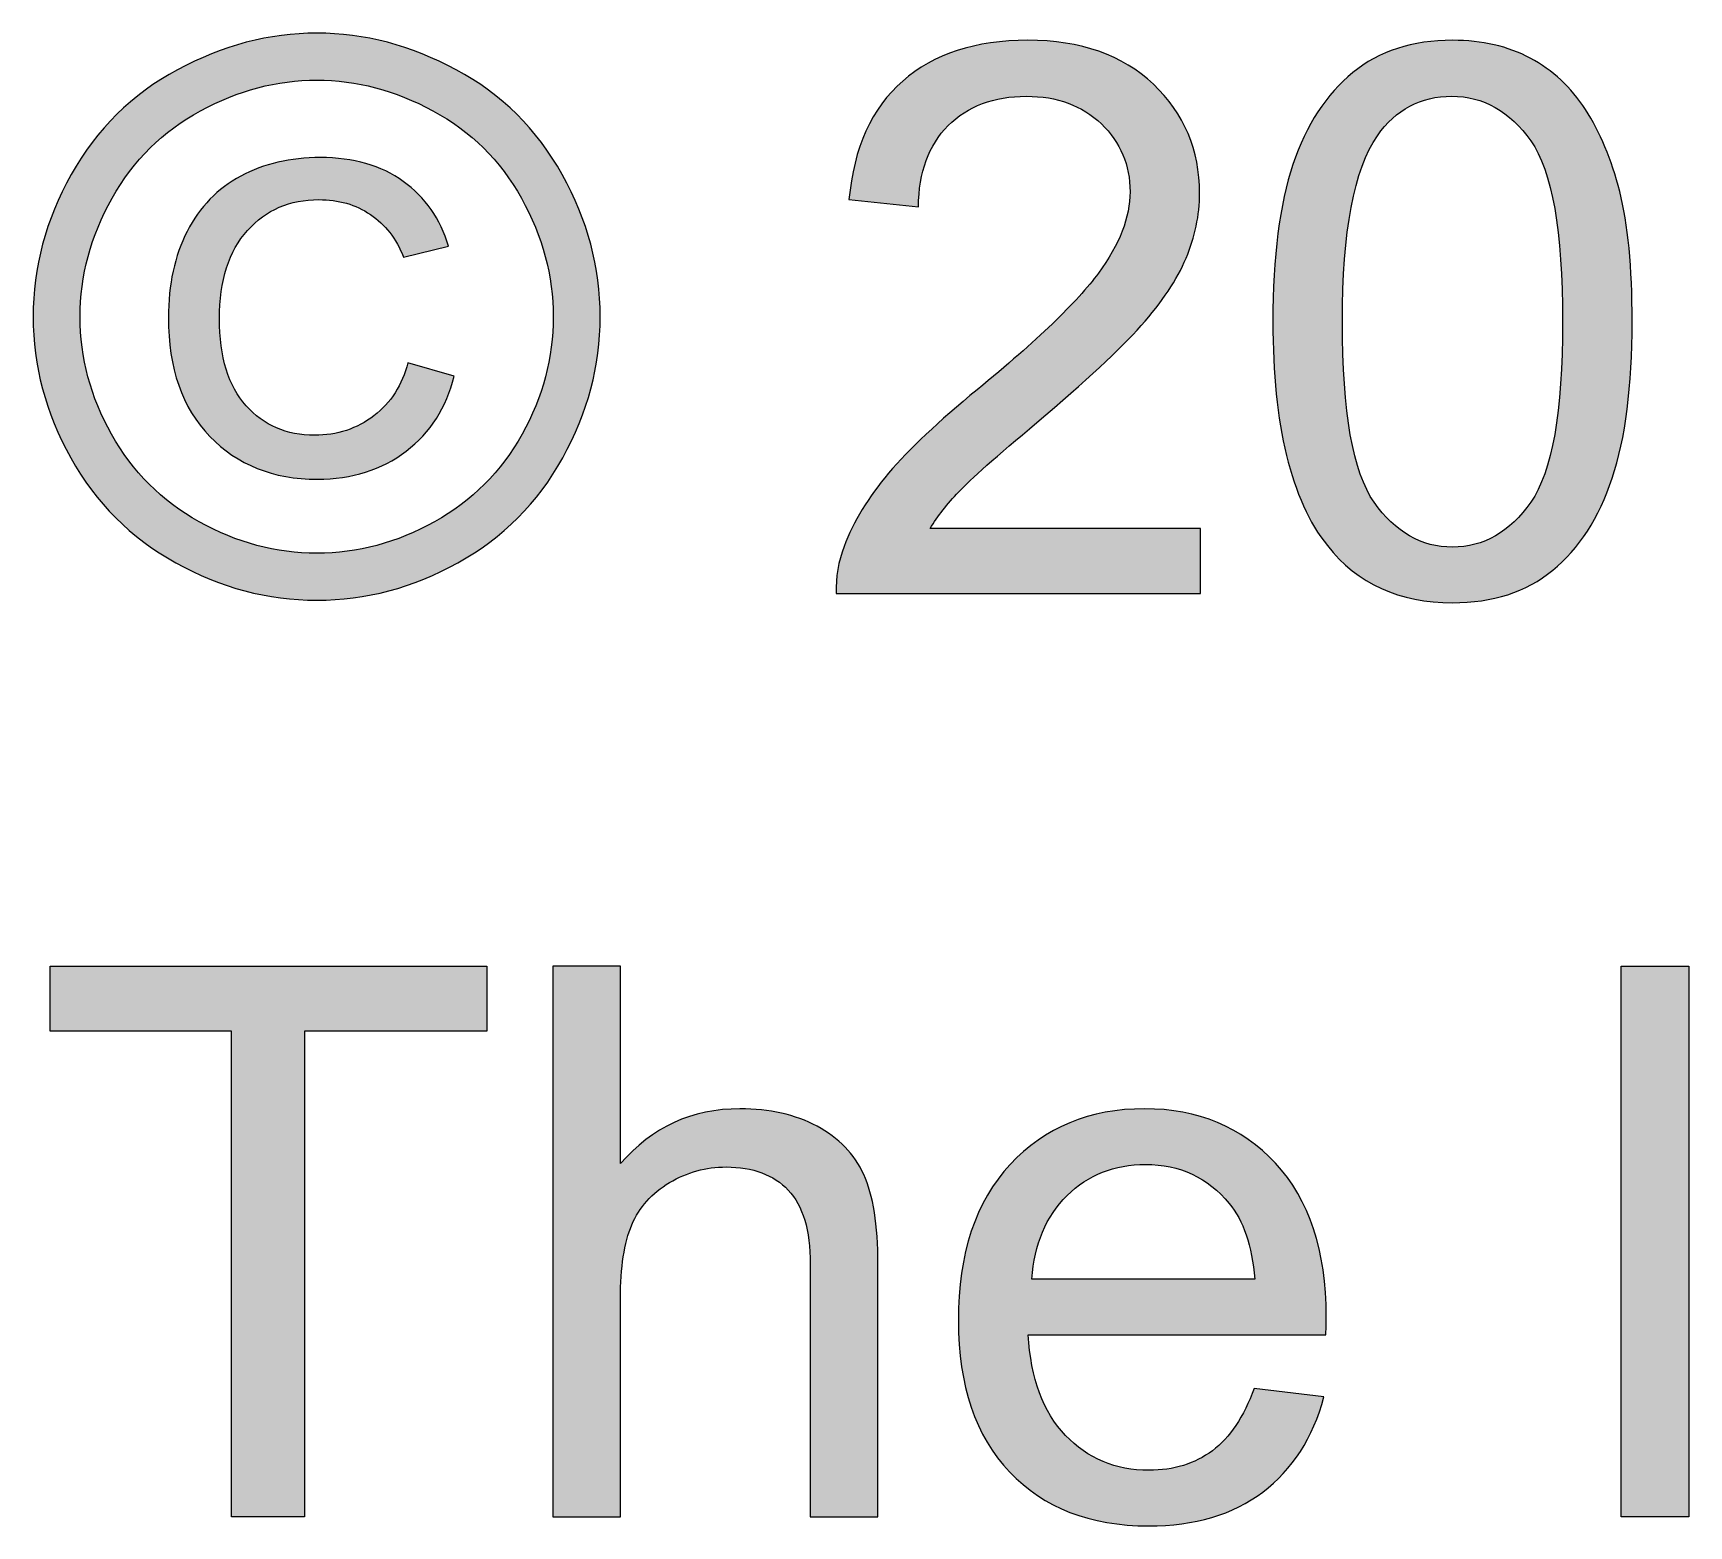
# Model space of a CAD drawing. Extents: x 65 to 355, y 40 to 244.
# Drawn here: x 198.62 to 205.45, y 41.38 to 47.54 of the extents above; entities that cross this region are included whole.
import ezdxf

# ---------------------------------------------------------------- set-up
doc = ezdxf.new("R2010")
doc.units = 0
doc.header["$MEASUREMENT"] = 0
doc.layers.add('COPYRIGHT_NOTICE', color=7, linetype='CONTINUOUS')

# ---------------------------------------------------------------- blocks, each defined once
blk = doc.blocks.new('BLOCK_8')
at = {"layer": 'COPYRIGHT_NOTICE'}
h = blk.add_hatch(color=7, dxfattribs=at)
h.dxf.hatch_style = 2
edge = h.paths.add_edge_path()
edge.add_spline(control_points=[(199.789, 47.5413), (199.9854, 47.5413), (200.1771, 47.4906), (200.3642, 47.39), (200.5512, 47.2891), (200.697, 47.1451), (200.8014, 46.9573), (200.9057, 46.7699), (200.9579, 46.5742), (200.9579, 46.3706), (200.9579, 46.1691), (200.9064, 45.9751), (200.8036, 45.7891), (200.7008, 45.6031), (200.5566, 45.4587), (200.3712, 45.3561), (200.1855, 45.2531), (199.9916, 45.2017), (199.789, 45.2017), (199.5864, 45.2017), (199.3923, 45.2531), (199.2068, 45.3561), (199.0213, 45.4587), (198.8769, 45.6031), (198.7736, 45.7891), (198.6702, 45.9751), (198.6185, 46.1691), (198.6185, 46.3706), (198.6185, 46.5742), (198.6709, 46.7699), (198.7758, 46.9573), (198.8807, 47.1451), (199.0268, 47.2891), (199.2139, 47.39), (199.4009, 47.4906), (199.5926, 47.5413), (199.789, 47.5413)], knot_values=[0, 0, 0, 0, 1, 1, 1, 2, 2, 2, 3, 3, 3, 4, 4, 4, 5, 5, 5, 6, 6, 6, 7, 7, 7, 8, 8, 8, 9, 9, 9, 10, 10, 10, 11, 11, 11, 12, 12, 12, 12], degree=3, periodic=1)
edge = h.paths.add_edge_path()
edge.add_spline(control_points=[(199.789, 47.3473), (199.6247, 47.3473), (199.4647, 47.3053), (199.3091, 47.2209), (199.1536, 47.1368), (199.032, 47.0163), (198.9441, 46.8598), (198.8563, 46.7031), (198.8123, 46.5401), (198.8123, 46.3706), (198.8123, 46.2022), (198.8554, 46.0406), (198.9419, 45.8863), (199.028, 45.7316), (199.1487, 45.6113), (199.3038, 45.5249), (199.4588, 45.4387), (199.6205, 45.3957), (199.789, 45.3957), (199.9575, 45.3957), (200.1192, 45.4387), (200.2743, 45.5249), (200.4293, 45.6113), (200.5497, 45.7316), (200.6355, 45.8863), (200.7213, 46.0406), (200.7641, 46.2022), (200.7641, 46.3706), (200.7641, 46.5401), (200.7204, 46.7031), (200.6331, 46.8598), (200.5457, 47.0163), (200.4241, 47.1368), (200.2681, 47.2209), (200.112, 47.3053), (199.9523, 47.3473), (199.789, 47.3473)], knot_values=[0, 0, 0, 0, 1, 1, 1, 2, 2, 2, 3, 3, 3, 4, 4, 4, 5, 5, 5, 6, 6, 6, 7, 7, 7, 8, 8, 8, 9, 9, 9, 10, 10, 10, 11, 11, 11, 12, 12, 12, 12], degree=3, periodic=1)
edge = h.paths.add_edge_path()
edge.add_spline(control_points=[(200.1642, 46.1815), (200.1642, 46.1815), (200.3549, 46.1257), (200.3549, 46.1257), (200.3239, 45.9965), (200.2579, 45.8935), (200.1573, 45.8163), (200.0564, 45.7395), (199.9342, 45.7009), (199.7906, 45.7009), (199.6087, 45.7009), (199.4609, 45.7598), (199.3472, 45.8776), (199.2335, 45.9955), (199.1766, 46.1588), (199.1766, 46.3675), (199.1766, 46.504), (199.2025, 46.6225), (199.2542, 46.7234), (199.3058, 46.824), (199.3794, 46.9002), (199.4752, 46.9511), (199.5706, 47.0025), (199.68, 47.028), (199.803, 47.028), (199.9404, 47.028), (200.0546, 46.9952), (200.1456, 46.9294), (200.2365, 46.864), (200.2985, 46.7748), (200.3316, 46.6621), (200.3316, 46.6621), (200.1471, 46.6173), (200.1471, 46.6173), (200.1161, 46.6934), (200.0705, 46.7524), (200.0098, 46.793), (199.9496, 46.834), (199.8784, 46.8543), (199.7968, 46.8543), (199.6779, 46.8543), (199.5799, 46.812), (199.5031, 46.7272), (199.4259, 46.6425), (199.3875, 46.5208), (199.3875, 46.3631), (199.3875, 46.2046), (199.4238, 46.085), (199.4969, 46.0041), (199.5696, 45.9228), (199.664, 45.8821), (199.7797, 45.8821), (199.8727, 45.8821), (199.9544, 45.909), (200.0247, 45.9627), (200.0949, 46.0165), (200.1414, 46.0895), (200.1642, 46.1815)], knot_values=[0, 0, 0, 0, 1, 1, 1, 2, 2, 2, 3, 3, 3, 4, 4, 4, 5, 5, 5, 6, 6, 6, 7, 7, 7, 8, 8, 8, 9, 9, 9, 10, 10, 10, 11, 11, 11, 12, 12, 12, 13, 13, 13, 14, 14, 14, 15, 15, 15, 16, 16, 16, 17, 17, 17, 18, 18, 18, 19, 19, 19, 19], degree=3, periodic=1)
h = blk.add_hatch(color=7, dxfattribs=at)
h.dxf.hatch_style = 2
edge = h.paths.add_edge_path()
edge.add_spline(control_points=[(203.4337, 45.4977), (203.4337, 45.4977), (203.4337, 45.2296), (203.4337, 45.2296), (203.4337, 45.2296), (201.9315, 45.2296), (201.9315, 45.2296), (201.9294, 45.2968), (201.9403, 45.3612), (201.9641, 45.4232), (202.0023, 45.5259), (202.0635, 45.6265), (202.1479, 45.7257), (202.2319, 45.8249), (202.3537, 45.9397), (202.5129, 46.0699), (202.7599, 46.2725), (202.9268, 46.433), (203.0136, 46.5512), (203.1004, 46.6697), (203.1438, 46.7813), (203.1438, 46.8867), (203.1438, 46.9973), (203.1042, 47.0907), (203.0253, 47.1668), (202.9461, 47.2426), (202.8431, 47.2808), (202.716, 47.2808), (202.5816, 47.2808), (202.4741, 47.2402), (202.3935, 47.1596), (202.3129, 47.079), (202.2721, 46.9673), (202.271, 46.8247), (202.271, 46.8247), (201.9842, 46.8543), (201.9842, 46.8543), (202.0039, 47.0683), (202.0778, 47.2312), (202.2059, 47.3435), (202.3341, 47.4555), (202.5062, 47.5117), (202.7222, 47.5117), (202.9402, 47.5117), (203.1128, 47.451), (203.24, 47.3304), (203.3671, 47.2092), (203.4306, 47.0593), (203.4306, 46.8805), (203.4306, 46.7896), (203.412, 46.7003), (203.3748, 46.6125), (203.3376, 46.5246), (203.2758, 46.432), (203.1897, 46.3348), (203.1032, 46.2377), (202.9599, 46.1043), (202.7594, 45.9352), (202.5919, 45.7943), (202.4845, 45.6992), (202.4369, 45.6489), (202.3894, 45.5989), (202.3501, 45.5483), (202.3191, 45.4977), (202.3191, 45.4977), (203.4337, 45.4977), (203.4337, 45.4977)], knot_values=[0, 0, 0, 0, 1, 1, 1, 2, 2, 2, 3, 3, 3, 4, 4, 4, 5, 5, 5, 6, 6, 6, 7, 7, 7, 8, 8, 8, 9, 9, 9, 10, 10, 10, 11, 11, 11, 12, 12, 12, 13, 13, 13, 14, 14, 14, 15, 15, 15, 16, 16, 16, 17, 17, 17, 18, 18, 18, 19, 19, 19, 20, 20, 20, 21, 21, 21, 22, 22, 22, 22], degree=3, periodic=1)
h = blk.add_hatch(color=7, dxfattribs=at)
h.dxf.hatch_style = 2
edge = h.paths.add_edge_path()
edge.add_spline(control_points=[(203.733, 46.3507), (203.733, 46.619), (203.7605, 46.8354), (203.8158, 46.9994), (203.8711, 47.163), (203.9533, 47.2894), (204.0625, 47.3783), (204.1713, 47.4672), (204.3086, 47.5117), (204.474, 47.5117), (204.596, 47.5117), (204.7029, 47.4872), (204.7949, 47.4379), (204.8869, 47.389), (204.9629, 47.318), (205.0228, 47.2257), (205.0827, 47.133), (205.1298, 47.0204), (205.1639, 46.8877), (205.198, 46.7548), (205.215, 46.5756), (205.215, 46.3507), (205.215, 46.084), (205.1876, 45.8687), (205.1329, 45.7047), (205.0781, 45.5411), (204.9961, 45.4143), (204.8872, 45.3251), (204.778, 45.2355), (204.6404, 45.191), (204.474, 45.191), (204.2549, 45.191), (204.0828, 45.2692), (203.9577, 45.4267), (203.8079, 45.6155), (203.733, 45.9235), (203.733, 46.3507)], knot_values=[0, 0, 0, 0, 1, 1, 1, 2, 2, 2, 3, 3, 3, 4, 4, 4, 5, 5, 5, 6, 6, 6, 7, 7, 7, 8, 8, 8, 9, 9, 9, 10, 10, 10, 11, 11, 11, 12, 12, 12, 12], degree=3, periodic=1)
edge = h.paths.add_edge_path()
edge.add_spline(control_points=[(204.0198, 46.3507), (204.0198, 45.9772), (204.0633, 45.7292), (204.1507, 45.6055), (204.238, 45.4822), (204.3458, 45.4205), (204.474, 45.4205), (204.6022, 45.4205), (204.7098, 45.4825), (204.7973, 45.6065), (204.8845, 45.7305), (204.9282, 45.9786), (204.9282, 46.3507), (204.9282, 46.7245), (204.8845, 46.9732), (204.7973, 47.0962), (204.7098, 47.2192), (204.6011, 47.2808), (204.4709, 47.2808), (204.3427, 47.2808), (204.2404, 47.2264), (204.1639, 47.1179), (204.0678, 46.9794), (204.0198, 46.7234), (204.0198, 46.3507)], knot_values=[0, 0, 0, 0, 1, 1, 1, 2, 2, 2, 3, 3, 3, 4, 4, 4, 5, 5, 5, 6, 6, 6, 7, 7, 7, 8, 8, 8, 8], degree=3, periodic=1)
h = blk.add_hatch(color=7, dxfattribs=at)
h.dxf.hatch_style = 2
h.paths.add_polyline_path([(199.4371, 41.4197), (199.4371, 43.4241), (198.6883, 43.4241), (198.6883, 43.6924), (200.4897, 43.6924), (200.4897, 43.4241), (199.7379, 43.4241), (199.7379, 41.4197)])
h = blk.add_hatch(color=7, dxfattribs=at)
h.dxf.hatch_style = 2
edge = h.paths.add_edge_path()
edge.add_spline(control_points=[(200.7626, 41.4197), (200.7626, 41.4197), (200.7626, 43.6924), (200.7626, 43.6924), (200.7626, 43.6924), (201.0416, 43.6924), (201.0416, 43.6924), (201.0416, 43.6924), (201.0416, 42.877), (201.0416, 42.877), (201.1719, 43.0279), (201.3362, 43.1033), (201.5346, 43.1033), (201.6566, 43.1033), (201.7625, 43.0792), (201.8525, 43.0313), (201.9424, 42.9831), (202.0068, 42.9166), (202.0454, 42.8322), (202.0843, 42.7471), (202.1036, 42.6241), (202.1036, 42.4629), (202.1036, 42.4629), (202.1036, 41.4197), (202.1036, 41.4197), (202.1036, 41.4197), (201.8245, 41.4197), (201.8245, 41.4197), (201.8245, 41.4197), (201.8245, 42.4629), (201.8245, 42.4629), (201.8245, 42.6027), (201.7942, 42.704), (201.7339, 42.7678), (201.6733, 42.8311), (201.5879, 42.8632), (201.4773, 42.8632), (201.3946, 42.8632), (201.3167, 42.8415), (201.244, 42.7988), (201.171, 42.7557), (201.1192, 42.6975), (201.0882, 42.6241), (201.0572, 42.5507), (201.0416, 42.4494), (201.0416, 42.3202), (201.0416, 42.3202), (201.0416, 41.4197), (201.0416, 41.4197), (201.0416, 41.4197), (200.7626, 41.4197), (200.7626, 41.4197)], knot_values=[0, 0, 0, 0, 1, 1, 1, 2, 2, 2, 3, 3, 3, 4, 4, 4, 5, 5, 5, 6, 6, 6, 7, 7, 7, 8, 8, 8, 9, 9, 9, 10, 10, 10, 11, 11, 11, 12, 12, 12, 13, 13, 13, 14, 14, 14, 15, 15, 15, 16, 16, 16, 17, 17, 17, 17], degree=3, periodic=1)
h = blk.add_hatch(color=7, dxfattribs=at)
h.dxf.hatch_style = 2
h.paths.add_polyline_path([(205.1701, 41.4197), (205.1701, 43.6924), (205.4491, 43.6924), (205.4491, 41.4197)])
h = blk.add_hatch(color=7, dxfattribs=at)
h.dxf.hatch_style = 2
edge = h.paths.add_edge_path()
edge.add_spline(control_points=[(203.6554, 41.9499), (203.6554, 41.9499), (203.9438, 41.9144), (203.9438, 41.9144), (203.8983, 41.7456), (203.8141, 41.615), (203.6911, 41.522), (203.5681, 41.429), (203.411, 41.3825), (203.2198, 41.3825), (202.979, 41.3825), (202.788, 41.4566), (202.6471, 41.605), (202.5058, 41.7532), (202.4354, 41.9613), (202.4354, 42.2289), (202.4354, 42.5059), (202.5067, 42.7209), (202.6493, 42.8739), (202.7919, 43.0268), (202.9769, 43.1033), (203.2043, 43.1033), (203.4244, 43.1033), (203.6043, 43.0282), (203.7438, 42.8783), (203.8833, 42.7285), (203.9531, 42.5176), (203.9531, 42.2458), (203.9531, 42.2293), (203.9526, 42.2045), (203.9515, 42.1714), (203.9515, 42.1714), (202.7237, 42.1714), (202.7237, 42.1714), (202.7341, 41.9905), (202.7852, 41.8524), (202.8772, 41.7559), (202.9692, 41.6602), (203.0839, 41.6119), (203.2214, 41.6119), (203.3237, 41.6119), (203.411, 41.6388), (203.4834, 41.6925), (203.5557, 41.7463), (203.6131, 41.8321), (203.6554, 41.9499)], knot_values=[0, 0, 0, 0, 1, 1, 1, 2, 2, 2, 3, 3, 3, 4, 4, 4, 5, 5, 5, 6, 6, 6, 7, 7, 7, 8, 8, 8, 9, 9, 9, 10, 10, 10, 11, 11, 11, 12, 12, 12, 13, 13, 13, 14, 14, 14, 15, 15, 15, 15], degree=3, periodic=1)
edge = h.paths.add_edge_path()
edge.add_spline(control_points=[(202.7392, 42.4009), (202.7392, 42.4009), (203.6585, 42.4009), (203.6585, 42.4009), (203.6461, 42.5394), (203.611, 42.6434), (203.5531, 42.7126), (203.4642, 42.8201), (203.349, 42.8739), (203.2074, 42.8739), (203.0792, 42.8739), (202.9714, 42.8308), (202.8841, 42.7454), (202.7968, 42.6592), (202.7485, 42.5445), (202.7392, 42.4009)], knot_values=[0, 0, 0, 0, 1, 1, 1, 2, 2, 2, 3, 3, 3, 4, 4, 4, 5, 5, 5, 5], degree=3, periodic=1)
for points in [[(199.4371, 41.4197), (199.4371, 43.4241), (198.6883, 43.4241), (198.6883, 43.6924), (200.4897, 43.6924), (200.4897, 43.4241), (199.7379, 43.4241), (199.7379, 41.4197), (199.4371, 41.4197)], [(205.1701, 41.4197), (205.1701, 43.6924), (205.4491, 43.6924), (205.4491, 41.4197), (205.1701, 41.4197)]]:
    blk.add_lwpolyline(points, dxfattribs=at)
for points, knots in [([(199.789, 47.5413), (199.9854, 47.5413), (200.1771, 47.4906), (200.3642, 47.39), (200.5512, 47.2891), (200.697, 47.1451), (200.8014, 46.9573), (200.9057, 46.7699), (200.9579, 46.5742), (200.9579, 46.3706), (200.9579, 46.1691), (200.9064, 45.9751), (200.8036, 45.7891), (200.7008, 45.6031), (200.5566, 45.4587), (200.3712, 45.3561), (200.1855, 45.2531), (199.9916, 45.2017), (199.789, 45.2017), (199.5864, 45.2017), (199.3923, 45.2531), (199.2068, 45.3561), (199.0213, 45.4587), (198.8769, 45.6031), (198.7736, 45.7891), (198.6702, 45.9751), (198.6185, 46.1691), (198.6185, 46.3706), (198.6185, 46.5742), (198.6709, 46.7699), (198.7758, 46.9573), (198.8807, 47.1451), (199.0268, 47.2891), (199.2139, 47.39), (199.4009, 47.4906), (199.5926, 47.5413), (199.789, 47.5413)], [0, 0, 0, 0, 1, 1, 1, 2, 2, 2, 3, 3, 3, 4, 4, 4, 5, 5, 5, 6, 6, 6, 7, 7, 7, 8, 8, 8, 9, 9, 9, 10, 10, 10, 11, 11, 11, 12, 12, 12, 12]), ([(203.4337, 45.4977), (203.4337, 45.4977), (203.4337, 45.2296), (203.4337, 45.2296), (203.4337, 45.2296), (201.9315, 45.2296), (201.9315, 45.2296), (201.9294, 45.2968), (201.9403, 45.3612), (201.9641, 45.4232), (202.0023, 45.5259), (202.0635, 45.6265), (202.1479, 45.7257), (202.2319, 45.8249), (202.3537, 45.9397), (202.5129, 46.0699), (202.7599, 46.2725), (202.9268, 46.433), (203.0136, 46.5512), (203.1004, 46.6697), (203.1438, 46.7813), (203.1438, 46.8867), (203.1438, 46.9973), (203.1042, 47.0907), (203.0253, 47.1668), (202.9461, 47.2426), (202.8431, 47.2808), (202.716, 47.2808), (202.5816, 47.2808), (202.4741, 47.2402), (202.3935, 47.1596), (202.3129, 47.079), (202.2721, 46.9673), (202.271, 46.8247), (202.271, 46.8247), (201.9842, 46.8543), (201.9842, 46.8543), (202.0039, 47.0683), (202.0778, 47.2312), (202.2059, 47.3435), (202.3341, 47.4555), (202.5062, 47.5117), (202.7222, 47.5117), (202.9402, 47.5117), (203.1128, 47.451), (203.24, 47.3304), (203.3671, 47.2092), (203.4306, 47.0593), (203.4306, 46.8805), (203.4306, 46.7896), (203.412, 46.7003), (203.3748, 46.6125), (203.3376, 46.5246), (203.2758, 46.432), (203.1897, 46.3348), (203.1032, 46.2377), (202.9599, 46.1043), (202.7594, 45.9352), (202.5919, 45.7943), (202.4845, 45.6992), (202.4369, 45.6489), (202.3894, 45.5989), (202.3501, 45.5483), (202.3191, 45.4977), (202.3191, 45.4977), (203.4337, 45.4977), (203.4337, 45.4977)], [0, 0, 0, 0, 1, 1, 1, 2, 2, 2, 3, 3, 3, 4, 4, 4, 5, 5, 5, 6, 6, 6, 7, 7, 7, 8, 8, 8, 9, 9, 9, 10, 10, 10, 11, 11, 11, 12, 12, 12, 13, 13, 13, 14, 14, 14, 15, 15, 15, 16, 16, 16, 17, 17, 17, 18, 18, 18, 19, 19, 19, 20, 20, 20, 21, 21, 21, 22, 22, 22, 22]), ([(203.733, 46.3507), (203.733, 46.619), (203.7605, 46.8354), (203.8158, 46.9994), (203.8711, 47.163), (203.9533, 47.2894), (204.0625, 47.3783), (204.1713, 47.4672), (204.3086, 47.5117), (204.474, 47.5117), (204.596, 47.5117), (204.7029, 47.4872), (204.7949, 47.4379), (204.8869, 47.389), (204.9629, 47.318), (205.0228, 47.2257), (205.0827, 47.133), (205.1298, 47.0204), (205.1639, 46.8877), (205.198, 46.7548), (205.215, 46.5756), (205.215, 46.3507), (205.215, 46.084), (205.1876, 45.8687), (205.1329, 45.7047), (205.0781, 45.5411), (204.9961, 45.4143), (204.8872, 45.3251), (204.778, 45.2355), (204.6404, 45.191), (204.474, 45.191), (204.2549, 45.191), (204.0828, 45.2692), (203.9577, 45.4267), (203.8079, 45.6155), (203.733, 45.9235), (203.733, 46.3507)], [0, 0, 0, 0, 1, 1, 1, 2, 2, 2, 3, 3, 3, 4, 4, 4, 5, 5, 5, 6, 6, 6, 7, 7, 7, 8, 8, 8, 9, 9, 9, 10, 10, 10, 11, 11, 11, 12, 12, 12, 12]), ([(199.789, 47.3473), (199.6247, 47.3473), (199.4647, 47.3053), (199.3091, 47.2209), (199.1536, 47.1368), (199.032, 47.0163), (198.9441, 46.8598), (198.8563, 46.7031), (198.8123, 46.5401), (198.8123, 46.3706), (198.8123, 46.2022), (198.8554, 46.0406), (198.9419, 45.8863), (199.028, 45.7316), (199.1487, 45.6113), (199.3038, 45.5249), (199.4588, 45.4387), (199.6205, 45.3957), (199.789, 45.3957), (199.9575, 45.3957), (200.1192, 45.4387), (200.2743, 45.5249), (200.4293, 45.6113), (200.5497, 45.7316), (200.6355, 45.8863), (200.7213, 46.0406), (200.7641, 46.2022), (200.7641, 46.3706), (200.7641, 46.5401), (200.7204, 46.7031), (200.6331, 46.8598), (200.5457, 47.0163), (200.4241, 47.1368), (200.2681, 47.2209), (200.112, 47.3053), (199.9523, 47.3473), (199.789, 47.3473)], [0, 0, 0, 0, 1, 1, 1, 2, 2, 2, 3, 3, 3, 4, 4, 4, 5, 5, 5, 6, 6, 6, 7, 7, 7, 8, 8, 8, 9, 9, 9, 10, 10, 10, 11, 11, 11, 12, 12, 12, 12]), ([(204.0198, 46.3507), (204.0198, 45.9772), (204.0633, 45.7292), (204.1507, 45.6055), (204.238, 45.4822), (204.3458, 45.4205), (204.474, 45.4205), (204.6022, 45.4205), (204.7098, 45.4825), (204.7973, 45.6065), (204.8845, 45.7305), (204.9282, 45.9786), (204.9282, 46.3507), (204.9282, 46.7245), (204.8845, 46.9732), (204.7973, 47.0962), (204.7098, 47.2192), (204.6011, 47.2808), (204.4709, 47.2808), (204.3427, 47.2808), (204.2404, 47.2264), (204.1639, 47.1179), (204.0678, 46.9794), (204.0198, 46.7234), (204.0198, 46.3507)], [0, 0, 0, 0, 1, 1, 1, 2, 2, 2, 3, 3, 3, 4, 4, 4, 5, 5, 5, 6, 6, 6, 7, 7, 7, 8, 8, 8, 8]), ([(200.1642, 46.1815), (200.1642, 46.1815), (200.3549, 46.1257), (200.3549, 46.1257), (200.3239, 45.9965), (200.2579, 45.8935), (200.1573, 45.8163), (200.0564, 45.7395), (199.9342, 45.7009), (199.7906, 45.7009), (199.6087, 45.7009), (199.4609, 45.7598), (199.3472, 45.8776), (199.2335, 45.9955), (199.1766, 46.1588), (199.1766, 46.3675), (199.1766, 46.504), (199.2025, 46.6225), (199.2542, 46.7234), (199.3058, 46.824), (199.3794, 46.9002), (199.4752, 46.9511), (199.5706, 47.0025), (199.68, 47.028), (199.803, 47.028), (199.9404, 47.028), (200.0546, 46.9952), (200.1456, 46.9294), (200.2365, 46.864), (200.2985, 46.7748), (200.3316, 46.6621), (200.3316, 46.6621), (200.1471, 46.6173), (200.1471, 46.6173), (200.1161, 46.6934), (200.0705, 46.7524), (200.0098, 46.793), (199.9496, 46.834), (199.8784, 46.8543), (199.7968, 46.8543), (199.6779, 46.8543), (199.5799, 46.812), (199.5031, 46.7272), (199.4259, 46.6425), (199.3875, 46.5208), (199.3875, 46.3631), (199.3875, 46.2046), (199.4238, 46.085), (199.4969, 46.0041), (199.5696, 45.9228), (199.664, 45.8821), (199.7797, 45.8821), (199.8727, 45.8821), (199.9544, 45.909), (200.0247, 45.9627), (200.0949, 46.0165), (200.1414, 46.0895), (200.1642, 46.1815)], [0, 0, 0, 0, 1, 1, 1, 2, 2, 2, 3, 3, 3, 4, 4, 4, 5, 5, 5, 6, 6, 6, 7, 7, 7, 8, 8, 8, 9, 9, 9, 10, 10, 10, 11, 11, 11, 12, 12, 12, 13, 13, 13, 14, 14, 14, 15, 15, 15, 16, 16, 16, 17, 17, 17, 18, 18, 18, 19, 19, 19, 19]), ([(200.7626, 41.4197), (200.7626, 41.4197), (200.7626, 43.6924), (200.7626, 43.6924), (200.7626, 43.6924), (201.0416, 43.6924), (201.0416, 43.6924), (201.0416, 43.6924), (201.0416, 42.877), (201.0416, 42.877), (201.1719, 43.0279), (201.3362, 43.1033), (201.5346, 43.1033), (201.6566, 43.1033), (201.7625, 43.0792), (201.8525, 43.0313), (201.9424, 42.9831), (202.0068, 42.9166), (202.0454, 42.8322), (202.0843, 42.7471), (202.1036, 42.6241), (202.1036, 42.4629), (202.1036, 42.4629), (202.1036, 41.4197), (202.1036, 41.4197), (202.1036, 41.4197), (201.8245, 41.4197), (201.8245, 41.4197), (201.8245, 41.4197), (201.8245, 42.4629), (201.8245, 42.4629), (201.8245, 42.6027), (201.7942, 42.704), (201.7339, 42.7678), (201.6733, 42.8311), (201.5879, 42.8632), (201.4773, 42.8632), (201.3946, 42.8632), (201.3167, 42.8415), (201.244, 42.7988), (201.171, 42.7557), (201.1192, 42.6975), (201.0882, 42.6241), (201.0572, 42.5507), (201.0416, 42.4494), (201.0416, 42.3202), (201.0416, 42.3202), (201.0416, 41.4197), (201.0416, 41.4197), (201.0416, 41.4197), (200.7626, 41.4197), (200.7626, 41.4197)], [0, 0, 0, 0, 1, 1, 1, 2, 2, 2, 3, 3, 3, 4, 4, 4, 5, 5, 5, 6, 6, 6, 7, 7, 7, 8, 8, 8, 9, 9, 9, 10, 10, 10, 11, 11, 11, 12, 12, 12, 13, 13, 13, 14, 14, 14, 15, 15, 15, 16, 16, 16, 17, 17, 17, 17]), ([(203.6554, 41.9499), (203.6554, 41.9499), (203.9438, 41.9144), (203.9438, 41.9144), (203.8983, 41.7456), (203.8141, 41.615), (203.6911, 41.522), (203.5681, 41.429), (203.411, 41.3825), (203.2198, 41.3825), (202.979, 41.3825), (202.788, 41.4566), (202.6471, 41.605), (202.5058, 41.7532), (202.4354, 41.9613), (202.4354, 42.2289), (202.4354, 42.5059), (202.5067, 42.7209), (202.6493, 42.8739), (202.7919, 43.0268), (202.9769, 43.1033), (203.2043, 43.1033), (203.4244, 43.1033), (203.6043, 43.0282), (203.7438, 42.8783), (203.8833, 42.7285), (203.9531, 42.5176), (203.9531, 42.2458), (203.9531, 42.2293), (203.9526, 42.2045), (203.9515, 42.1714), (203.9515, 42.1714), (202.7237, 42.1714), (202.7237, 42.1714), (202.7341, 41.9905), (202.7852, 41.8524), (202.8772, 41.7559), (202.9692, 41.6602), (203.0839, 41.6119), (203.2214, 41.6119), (203.3237, 41.6119), (203.411, 41.6388), (203.4834, 41.6925), (203.5557, 41.7463), (203.6131, 41.8321), (203.6554, 41.9499)], [0, 0, 0, 0, 1, 1, 1, 2, 2, 2, 3, 3, 3, 4, 4, 4, 5, 5, 5, 6, 6, 6, 7, 7, 7, 8, 8, 8, 9, 9, 9, 10, 10, 10, 11, 11, 11, 12, 12, 12, 13, 13, 13, 14, 14, 14, 15, 15, 15, 15]), ([(202.7392, 42.4009), (202.7392, 42.4009), (203.6585, 42.4009), (203.6585, 42.4009), (203.6461, 42.5394), (203.611, 42.6434), (203.5531, 42.7126), (203.4642, 42.8201), (203.349, 42.8739), (203.2074, 42.8739), (203.0792, 42.8739), (202.9714, 42.8308), (202.8841, 42.7454), (202.7968, 42.6592), (202.7485, 42.5445), (202.7392, 42.4009)], [0, 0, 0, 0, 1, 1, 1, 2, 2, 2, 3, 3, 3, 4, 4, 4, 5, 5, 5, 5])]:
    blk.add_open_spline(points, degree=3, knots=knots, dxfattribs=at)

msp = doc.modelspace()

# ---------------------------------------------------------------- block references
at = {"layer": 'COPYRIGHT_NOTICE'}
msp.add_blockref('BLOCK_8', (0, 0), dxfattribs=at)

doc.saveas('drawing.dxf')
